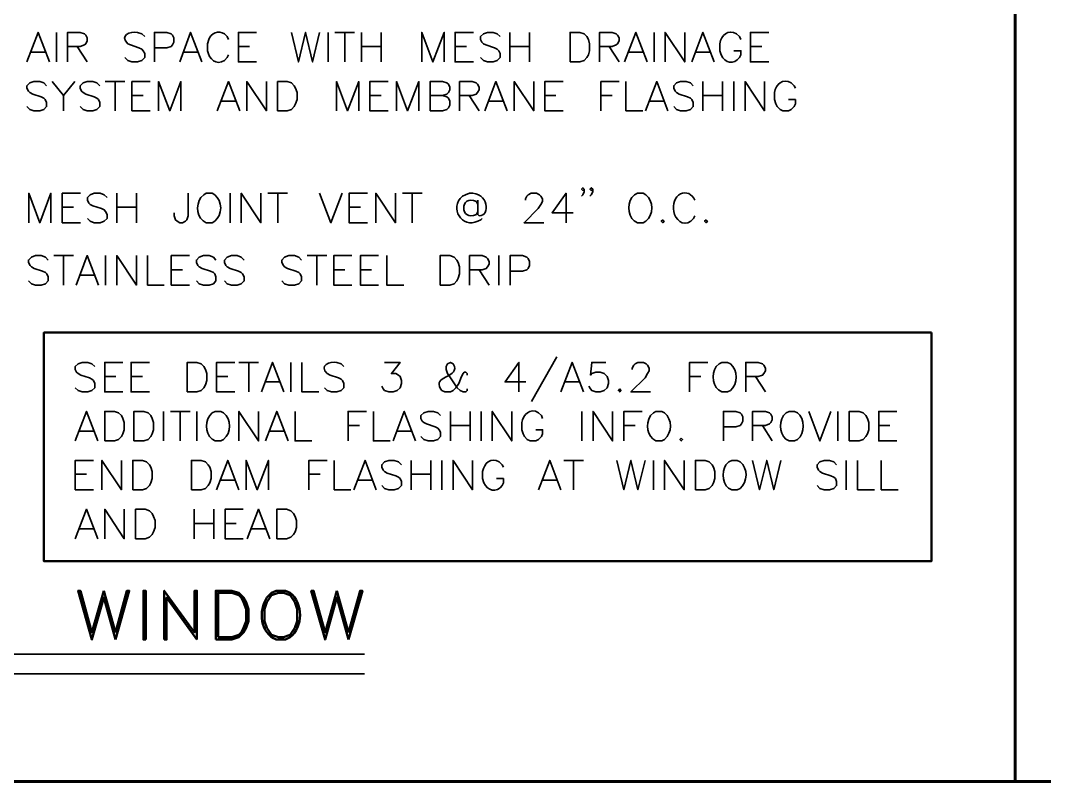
# Model space of a CAD drawing. Header units: inches. Extents: x 5 to 516, y -193 to 129.
# Drawn here: x 37.732 to 42.089, y -170.737 to -167.497 of the extents above; entities that cross this region are included whole.
import ezdxf

# ---------------------------------------------------------------- set-up
doc = ezdxf.new("R2010")
doc.units = ezdxf.units.IN
doc.header["$MEASUREMENT"] = 0
doc.layers.add('PDF7_Geometry', color=7, linetype='Continuous')

msp = doc.modelspace()

# ---------------------------------------------------------------- linework, layer by layer
at = {"layer": 'PDF7_Geometry', "lineweight": 60}
msp.add_lwpolyline([(41.9646632, -170.7368941), (41.9646632, -163.1857822)], dxfattribs=at)
at = {"layer": 'PDF7_Geometry', "lineweight": 35}
for points in [[(37.7591067, -167.6735597), (37.8068844, -167.5480041), (37.8546622, -167.6735597)], [(37.8846628, -167.5480059), (37.8846628, -167.6735614)], [(37.932442, -167.6735597), (37.932442, -167.5480041), (37.9857753, -167.5480041), (38.0035531, -167.5535597), (38.0091087, -167.5602264), (38.0157753, -167.5713375), (38.0157753, -167.5835597), (38.0091087, -167.5957819), (38.0035531, -167.6013375), (37.9857753, -167.6080041), (37.932442, -167.6080041)], [(38.2602189, -167.5657829), (38.2479967, -167.5535607), (38.2302189, -167.5480051)], [(38.3013295, -167.6735597), (38.3013295, -167.5480041), (38.3546628, -167.5480041), (38.3724406, -167.5535597), (38.3791073, -167.5602264), (38.3846628, -167.5713375), (38.3846628, -167.5891153), (38.3791073, -167.6013375), (38.3724406, -167.6080041), (38.3546628, -167.6135597), (38.3013295, -167.6135597)], [(38.4091085, -167.6735597), (38.4557752, -167.5480041), (38.503553, -167.6735597)], [(38.7357752, -167.6735597), (38.6591085, -167.6735597), (38.6591085, -167.5480041), (38.7357752, -167.5480041)], [(38.8846628, -167.5480059), (38.9146629, -167.6735614), (38.9446629, -167.5480059), (38.9746629, -167.6735614), (39.0046629, -167.5480059)], [(39.0402189, -167.5480059), (39.0402189, -167.6735614)], [(39.0691066, -167.5480059), (39.153551, -167.5480059)], [(39.1113294, -167.5480059), (39.1113294, -167.6735614)], [(39.1824421, -167.5480059), (39.1824421, -167.6735614)], [(39.2657754, -167.5480059), (39.2657754, -167.6735614)], [(39.4391085, -167.6735597), (39.4391085, -167.5480041), (39.4868863, -167.6735597), (39.5346641, -167.5480041), (39.5346641, -167.6735597)], [(39.6591073, -167.6735597), (39.5813295, -167.6735597), (39.5813295, -167.5480041), (39.6591073, -167.5480041)], [(39.7724419, -167.5657829), (39.7602196, -167.5535607), (39.7424419, -167.5480051), (39.7191085, -167.5480051), (39.7013308, -167.5535607), (39.6891085, -167.5657829), (39.6891085, -167.5780051), (39.6946641, -167.5891163), (39.7013308, -167.5957829), (39.7124419, -167.6013385), (39.7491085, -167.6135607), (39.7602196, -167.6191163), (39.7668863, -167.6257829), (39.7724419, -167.636894), (39.7724419, -167.6546718), (39.7602196, -167.666894), (39.7424419, -167.6735607), (39.7191085, -167.6735607), (39.7013308, -167.666894), (39.6891085, -167.6546718)], [(39.8135524, -167.5480059), (39.8135524, -167.6735614)], [(39.8979957, -167.5480059), (39.8979957, -167.6735614)], [(40.195775, -167.6735597), (40.195775, -167.5480041), (40.2491083, -167.5480041), (40.2668861, -167.5535597), (40.2724416, -167.5602264), (40.2791083, -167.5713375), (40.2791083, -167.5835597), (40.2724416, -167.5957819), (40.2668861, -167.6013375), (40.2491083, -167.6080041), (40.195775, -167.6080041)], [(40.3024418, -167.6735597), (40.3502196, -167.5480041), (40.3979974, -167.6735597)], [(40.4279979, -167.5480059), (40.4279979, -167.6735614)], [(40.4746627, -167.6735597), (40.4746627, -167.5480041), (40.557996, -167.6735597), (40.557996, -167.5480041)], [(40.587996, -167.6735597), (40.6357737, -167.5480041), (40.6835515, -167.6735597)], [(40.7968854, -167.5780035), (40.7913298, -167.5657813), (40.7791076, -167.5535591)], [(40.9157738, -167.6735597), (40.837996, -167.6735597), (40.837996, -167.5480041), (40.9157738, -167.5480041)], [(37.9735526, -167.6080057), (38.0157748, -167.6735612)], [(38.1879967, -167.5957829), (38.2002189, -167.6013385), (38.2357745, -167.6135607), (38.2479967, -167.6191163), (38.2535522, -167.6257829), (38.2602189, -167.636894), (38.2602189, -167.6546718), (38.2479967, -167.666894), (38.2302189, -167.6735607), (38.2057744, -167.6735607), (38.1879967, -167.666894), (38.1757744, -167.6546718)], [(38.6591085, -167.6080057), (38.7068863, -167.6080057)], [(39.1824421, -167.6080057), (39.2657754, -167.6080057)], [(39.5813295, -167.6080057), (39.6291073, -167.6080057)], [(39.8135524, -167.6080057), (39.8979969, -167.6080057)], [(40.2368855, -167.6080057), (40.2791078, -167.6735612)], [(40.7068854, -167.5957813), (40.7068854, -167.6257813), (40.7135521, -167.6435591)], [(40.7913298, -167.6546702), (40.7968854, -167.6435591), (40.7968854, -167.6257813), (40.7668854, -167.6257813)], [(40.837996, -167.6080057), (40.8857738, -167.6080057)], [(37.776886, -167.6313392), (37.836886, -167.6313392)], [(38.4268856, -167.6313392), (38.4857745, -167.6313392)], [(38.599108, -167.6668924), (38.6113302, -167.6546702), (38.6168858, -167.6435591)], [(40.3202189, -167.6313392), (40.3802189, -167.6313392)], [(40.6057753, -167.6313392), (40.6657753, -167.6313392)], [(37.84244, -167.7746724), (37.8313289, -167.7624501), (37.8135511, -167.7568946), (37.7891067, -167.7568946), (37.7713289, -167.7624501), (37.7591067, -167.7746724), (37.7591067, -167.7857835), (37.7657733, -167.7980057), (37.7713289, -167.8035613), (37.7835511, -167.8102279), (37.8191067, -167.8224501), (37.8313289, -167.8280057), (37.8368844, -167.8335613), (37.84244, -167.8457835), (37.84244, -167.8635613), (37.8313289, -167.8757835), (37.8135511, -167.881339), (37.7891067, -167.881339), (37.7713289, -167.8757835), (37.7591067, -167.8635613)], [(37.8668857, -167.756893), (37.9146635, -167.8157819), (37.9146635, -167.8813375)], [(37.9624396, -167.756893), (37.9146619, -167.8157819)], [(38.0691065, -167.7746724), (38.0568843, -167.7624501), (38.0391065, -167.7568946), (38.0157732, -167.7568946), (37.9979954, -167.7624501), (37.9857732, -167.7746724), (37.9857732, -167.7857835), (37.9913287, -167.7980057), (37.9979954, -167.8035613), (38.0091065, -167.8102279), (38.0457732, -167.8224501), (38.0568843, -167.8280057), (38.0635509, -167.8335613), (38.0691065, -167.8457835), (38.0691065, -167.8635613), (38.0568843, -167.8757835), (38.0391065, -167.881339), (38.0157732, -167.881339), (37.9979954, -167.8757835), (37.9857732, -167.8635613)], [(38.09244, -167.756893), (38.1757734, -167.756893)], [(38.1346628, -167.756893), (38.1346628, -167.8813375)], [(38.2835533, -167.8813392), (38.2057755, -167.8813392), (38.2057755, -167.7568948), (38.2835533, -167.7568948)], [(38.3191065, -167.8813392), (38.3191065, -167.7568948), (38.3668843, -167.8813392), (38.4146621, -167.7568948), (38.4146621, -167.8813392)], [(38.5691065, -167.8813392), (38.6168843, -167.7568948), (38.6646621, -167.8813392)], [(38.6946627, -167.8813392), (38.6946627, -167.7568948), (38.777996, -167.8813392), (38.777996, -167.7568948)], [(39.0757752, -167.8813392), (39.0757752, -167.7568948), (39.123553, -167.8813392), (39.1713308, -167.7568948), (39.1713308, -167.8813392)], [(39.295774, -167.8813392), (39.2179962, -167.8813392), (39.2179962, -167.7568948), (39.295774, -167.7568948)], [(39.3313295, -167.8813392), (39.3313295, -167.7568948), (39.3791072, -167.8813392), (39.426885, -167.7568948), (39.426885, -167.8813392)], [(39.4746626, -167.8813392), (39.4746626, -167.7568948), (39.527996, -167.7568948), (39.5457737, -167.7624503), (39.5524404, -167.7680059), (39.557996, -167.7802281), (39.557996, -167.7924503), (39.5524404, -167.8035614), (39.5457737, -167.8102281), (39.527996, -167.8157837), (39.4746626, -167.8157837)], [(39.6002187, -167.8813392), (39.6002187, -167.7568948), (39.6535521, -167.7568948), (39.6713298, -167.7624503), (39.6768854, -167.7680059), (39.6835521, -167.7802281), (39.6835521, -167.7924503), (39.6768854, -167.8035614), (39.6713298, -167.8102281), (39.6535521, -167.8157837), (39.6002187, -167.8157837)], [(39.7068856, -167.8813392), (39.7546634, -167.7568948), (39.8024412, -167.8813392)], [(39.8324417, -167.8813392), (39.8324417, -167.7568948), (39.915775, -167.8813392), (39.915775, -167.7568948)], [(40.0402176, -167.8813392), (39.9624398, -167.8813392), (39.9624398, -167.7568948), (40.0402176, -167.7568948)], [(40.2013292, -167.8813392), (40.2013292, -167.7568948), (40.279107, -167.7568948)], [(40.307996, -167.756893), (40.307996, -167.8813375), (40.3802183, -167.8813375)], [(40.3913294, -167.8813392), (40.4391071, -167.7568948), (40.4868849, -167.8813392)], [(40.5946646, -167.7746724), (40.5824424, -167.7624501), (40.5646646, -167.7568946), (40.5402202, -167.7568946), (40.5224424, -167.7624501), (40.5113313, -167.7746724), (40.5113313, -167.7857835), (40.5168868, -167.7980057), (40.5224424, -167.8035613), (40.5346646, -167.8102279), (40.5702202, -167.8224501), (40.5824424, -167.8280057), (40.5879979, -167.8335613), (40.5946646, -167.8457835), (40.5946646, -167.8635613), (40.5824424, -167.8757835), (40.5646646, -167.881339), (40.5402202, -167.881339), (40.5224424, -167.8757835), (40.5113313, -167.8635613)], [(40.6357752, -167.756893), (40.6357752, -167.8813375)], [(40.7191085, -167.756893), (40.7191085, -167.8813375)], [(40.7668855, -167.756893), (40.7668855, -167.8813375)], [(40.8146625, -167.8813392), (40.8146625, -167.7568948), (40.8979958, -167.8813392), (40.8979958, -167.7568948)], [(40.9402195, -167.8035608), (40.9402195, -167.8335608), (40.945775, -167.8513386), (40.9513306, -167.8635608), (40.9635528, -167.875783), (40.975775, -167.8813386), (40.9991084, -167.8813386), (41.0113306, -167.875783), (41.0235528, -167.8635608), (41.0291084, -167.8513386), (41.0291084, -167.8335608), (40.9991084, -167.8335608)], [(41.0291084, -167.785783), (41.0235528, -167.7746719), (41.0113306, -167.7624497)], [(38.2057755, -167.8157829), (38.2535533, -167.8157829)], [(38.5868859, -167.8402264), (38.6468859, -167.8402264)], [(39.2179962, -167.8157829), (39.265774, -167.8157829)], [(39.5279961, -167.8157829), (39.5457738, -167.8224496), (39.5524405, -167.8280052), (39.5579961, -167.8402274), (39.5579961, -167.8580052), (39.5524405, -167.8691163), (39.5457738, -167.8757829), (39.5279961, -167.8813385), (39.4746627, -167.8813385)], [(39.6413293, -167.8157829), (39.6835515, -167.8813385)], [(39.7246626, -167.8402264), (39.7846626, -167.8402264)], [(39.9624398, -167.8157829), (40.0102176, -167.8157829)], [(40.2013292, -167.8157829), (40.249107, -167.8157829)], [(40.4091087, -167.8402264), (40.4691087, -167.8402264)], [(40.6357752, -167.8157829), (40.7191085, -167.8157829)], [(37.7668853, -168.3580057), (37.7668853, -168.2324502), (37.8135519, -168.3580057), (37.8613297, -168.2324502), (37.8613297, -168.3580057)], [(37.9868863, -168.3580057), (37.9091085, -168.3580057), (37.9091085, -168.2324502), (37.9868863, -168.2324502)], [(38.1002186, -168.2502267), (38.0879964, -168.2391156), (38.0702186, -168.2324489), (38.0457742, -168.2324489), (38.0279964, -168.2391156), (38.0168853, -168.2502267), (38.0168853, -168.2624489), (38.0224408, -168.2746711), (38.0279964, -168.2802267), (38.0402186, -168.2857822), (38.0757742, -168.2980045), (38.0879964, -168.30356), (38.0935519, -168.3102267), (38.1002186, -168.3224489), (38.1002186, -168.3402267), (38.0879964, -168.3513378), (38.0702186, -168.3580045), (38.0457742, -168.3580045), (38.0279964, -168.3513378), (38.0168853, -168.3402267)], [(38.1413292, -168.2324496), (38.1413292, -168.3580052)], [(38.2246625, -168.2324496), (38.2246625, -168.3580052)], [(38.4457748, -168.2324496), (38.4457748, -168.3280052), (38.4391082, -168.345783), (38.4335526, -168.3513385), (38.4213304, -168.3580052), (38.4091082, -168.3580052), (38.397997, -168.3513385), (38.3913304, -168.345783), (38.3857748, -168.3280052), (38.3857748, -168.315783)], [(38.5579973, -168.2391163), (38.5468862, -168.2324496), (38.5224418, -168.2324496), (38.5113307, -168.2391163), (38.4991084, -168.2502274)], [(38.6235522, -168.2324496), (38.6235522, -168.3580052)], [(38.6713291, -168.3580057), (38.6713291, -168.2324502), (38.7546625, -168.3580057), (38.7546625, -168.2324502)], [(38.7846624, -168.2324496), (38.8679957, -168.2324496)], [(38.8268852, -168.2324496), (38.8268852, -168.3580052)], [(39.0046625, -168.2324496), (39.0524403, -168.3580052), (39.1002181, -168.2324496)], [(39.2079964, -168.3580057), (39.1302186, -168.3580057), (39.1302186, -168.2324502), (39.2079964, -168.2324502)], [(39.2435519, -168.3580057), (39.2435519, -168.2324502), (39.3268852, -168.3580057), (39.3268852, -168.2324502)], [(39.3568851, -168.2324496), (39.4402184, -168.2324496)], [(39.3979957, -168.2324496), (39.3979957, -168.3580052)], [(39.6424423, -168.2324495), (39.6246645, -168.2391162), (39.6124423, -168.2446718)], [(39.8802187, -168.2624495), (39.8802187, -168.256894), (39.8868853, -168.2446718), (39.8924409, -168.2391162), (39.9046631, -168.2324495), (39.9279964, -168.2324495), (39.9402187, -168.2391162), (39.9457742, -168.2446718), (39.9524409, -168.256894), (39.9524409, -168.2680051), (39.9457742, -168.2802273), (39.9346631, -168.2980051), (39.8746631, -168.3580051), (39.9579964, -168.3580051)], [(40.0535517, -168.3580052), (40.0535517, -168.2324496), (39.9935517, -168.315783), (40.0835517, -168.315783)], [(40.1302187, -168.2146726), (40.1246631, -168.2202281), (40.1191076, -168.2146726), (40.1246631, -168.209117), (40.1302187, -168.2146726), (40.1302187, -168.2268948), (40.1246631, -168.239117), (40.1191076, -168.2446726)], [(40.166885, -168.2146726), (40.1602183, -168.2202281), (40.1546628, -168.2146726), (40.1602183, -168.209117), (40.166885, -168.2146726), (40.166885, -168.2268948), (40.1602183, -168.239117), (40.1546628, -168.2446726)], [(40.3924407, -168.2391163), (40.3813296, -168.2324496), (40.3568852, -168.2324496), (40.344663, -168.2391163), (40.3335519, -168.2502274)], [(39.6779979, -168.2802266), (39.6724423, -168.2680044)], [(39.6779979, -168.2624495), (39.6779979, -168.3224496), (39.6835534, -168.3280051)], [(37.9091085, -168.2924495), (37.9568863, -168.2924495)], [(38.1413292, -168.2924495), (38.2246625, -168.2924495)], [(39.1302186, -168.2924495), (39.1779964, -168.2924495)], [(39.6724423, -168.3224488), (39.6779979, -168.3102266)], [(38.5224418, -168.3580052), (38.5468862, -168.3580052), (38.5579973, -168.3513385)], [(39.6779979, -168.3513384), (39.6902201, -168.3457829), (39.6957757, -168.3402273)], [(40.3568852, -168.3580052), (40.3813296, -168.3580052), (40.3924407, -168.3513385)], [(40.583551, -168.3513384), (40.5957732, -168.3402273), (40.6013287, -168.3280051)], [(37.8491087, -168.5168938), (37.8379975, -168.5046716), (37.8191087, -168.4980049), (37.7957753, -168.4980049), (37.7779975, -168.5046716), (37.7657753, -168.5168938), (37.7657753, -168.5280049), (37.772442, -168.5402272), (37.7779975, -168.5457827), (37.7902198, -168.5524494), (37.8257753, -168.5635605), (37.8379975, -168.5702272), (37.8435531, -168.5757827), (37.8491087, -168.5880049), (37.8491087, -168.6057827), (37.8379975, -168.6180049), (37.8191087, -168.6235605), (37.7957753, -168.6235605), (37.7779975, -168.6180049), (37.7657753, -168.6057827)], [(37.8735521, -168.4980046), (37.9568854, -168.4980046)], [(37.9146627, -168.4980046), (37.9146627, -168.6235601)], [(37.9679961, -168.6235607), (38.0157739, -168.4980051), (38.0635517, -168.6235607)], [(38.0935522, -168.4980046), (38.0935522, -168.6235601)], [(38.1413292, -168.6235607), (38.1413292, -168.4980051), (38.2246625, -168.6235607), (38.2246625, -168.4980051)], [(38.2724418, -168.4980046), (38.2724418, -168.6235601), (38.3435529, -168.6235601)], [(38.4513299, -168.6235607), (38.3735521, -168.6235607), (38.3735521, -168.4980051), (38.4513299, -168.4980051)], [(38.5635523, -168.5168938), (38.5524412, -168.5046716), (38.5346635, -168.4980049), (38.510219, -168.4980049), (38.4924412, -168.5046716), (38.480219, -168.5168938), (38.480219, -168.5280049), (38.4868857, -168.5402272), (38.4924412, -168.5457827), (38.5046635, -168.5524494), (38.540219, -168.5635605), (38.5524412, -168.5702272), (38.5579968, -168.5757827), (38.5635523, -168.5880049), (38.5635523, -168.6057827), (38.5524412, -168.6180049), (38.5346635, -168.6235605), (38.510219, -168.6235605), (38.4924412, -168.6180049), (38.480219, -168.6057827)], [(38.683552, -168.5168938), (38.6713298, -168.5046716), (38.653552, -168.4980049), (38.6291075, -168.4980049), (38.6113298, -168.5046716), (38.6002187, -168.5168938), (38.6002187, -168.5280049), (38.6057742, -168.5402272), (38.6113298, -168.5457827), (38.623552, -168.5524494), (38.6591075, -168.5635605), (38.6713298, -168.5702272), (38.6768853, -168.5757827), (38.683552, -168.5880049), (38.683552, -168.6057827), (38.6713298, -168.6180049), (38.653552, -168.6235605), (38.6291075, -168.6235605), (38.6113298, -168.6180049), (38.6002187, -168.6057827)], [(38.9268856, -168.5168938), (38.9157745, -168.5046716), (38.8979967, -168.4980049), (38.8735523, -168.4980049), (38.8557745, -168.5046716), (38.8435523, -168.5168938), (38.8435523, -168.5280049), (38.8502189, -168.5402272), (38.8557745, -168.5457827), (38.8679967, -168.5524494), (38.9035523, -168.5635605), (38.9157745, -168.5702272), (38.9213301, -168.5757827), (38.9268856, -168.5880049), (38.9268856, -168.6057827), (38.9157745, -168.6180049), (38.8979967, -168.6235605), (38.8735523, -168.6235605), (38.8557745, -168.6180049), (38.8435523, -168.6057827)], [(38.9513291, -168.4980046), (39.0346624, -168.4980046)], [(38.9924419, -168.4980046), (38.9924419, -168.6235601)], [(39.141329, -168.6235607), (39.0646623, -168.6235607), (39.0646623, -168.4980051), (39.141329, -168.4980051)], [(39.2546645, -168.6235607), (39.1779978, -168.6235607), (39.1779978, -168.4980051), (39.2546645, -168.4980051)], [(39.2902189, -168.4980046), (39.2902189, -168.6235601), (39.3624411, -168.6235601)], [(39.6424415, -168.6235607), (39.6424415, -168.4980051), (39.6957748, -168.4980051), (39.7135526, -168.5046718), (39.7191082, -168.5102273), (39.7257748, -168.5224496), (39.7257748, -168.5346718), (39.7191082, -168.5457829), (39.7135526, -168.5524496), (39.6957748, -168.5580051), (39.6424415, -168.5580051)], [(39.7668854, -168.4980046), (39.7668854, -168.6235601)], [(39.8146624, -168.6235607), (39.8146624, -168.4980051), (39.8679957, -168.4980051), (39.8857735, -168.5046718), (39.8924402, -168.5102273), (39.8979957, -168.5224496), (39.8979957, -168.5402273), (39.8924402, -168.5524496), (39.8857735, -168.5580051), (39.8679957, -168.5635607), (39.8146624, -168.5635607)], [(37.9868854, -168.5813379), (38.0457743, -168.5813379)], [(38.3735521, -168.5580044), (38.4213299, -168.5580044)], [(39.0646623, -168.5580044), (39.1124401, -168.5580044)], [(39.1779978, -168.5580044), (39.2246645, -168.5580044)], [(39.6835521, -168.5580044), (39.7257743, -168.62356)], [(40.0135511, -168.9291163), (39.9057733, -169.1191163)], [(38.0479974, -168.9702268), (38.0357752, -168.9591157), (38.0179974, -168.9524491), (37.994664, -168.9524491), (37.9768863, -168.9591157), (37.964664, -168.9702268), (37.964664, -168.9824491), (37.9702196, -168.9946713), (37.9768863, -169.0002268), (37.9891085, -169.0068935), (38.024664, -169.0180046), (38.0357752, -169.0246713), (38.0424418, -169.0302268), (38.0479974, -169.0424491), (38.0479974, -169.0602268), (38.0357752, -169.0724491), (38.0179974, -169.0780046), (37.994664, -169.0780046), (37.9768863, -169.0724491), (37.964664, -169.0602268)], [(38.1668846, -169.0780036), (38.0902179, -169.0780036), (38.0902179, -168.9524481), (38.1668846, -168.9524481)], [(38.280219, -169.0780036), (38.2024412, -169.0780036), (38.2024412, -168.9524481), (38.280219, -168.9524481)], [(38.6435523, -169.0780036), (38.5657745, -169.0780036), (38.5657745, -168.9524481), (38.6435523, -168.9524481)], [(38.6613307, -168.9524498), (38.744664, -168.9524498)], [(38.7035512, -168.9524498), (38.7035512, -169.0780053)], [(38.7568846, -169.0780036), (38.8046624, -168.9524481), (38.8524402, -169.0780036)], [(38.8824407, -168.9524498), (38.8824407, -169.0780053)], [(38.9291077, -168.9524498), (38.9291077, -169.0780053), (39.00133, -169.0780053)], [(39.1079973, -168.9702268), (39.0957751, -168.9591157), (39.0779973, -168.9524491)], [(39.2813304, -168.9524498), (39.3468859, -168.9524498), (39.3102193, -169.0002276), (39.3291081, -169.0002276), (39.3402193, -169.0068942), (39.3468859, -169.0124498), (39.3524415, -169.0302276), (39.3524415, -169.0424498), (39.3468859, -169.0602276), (39.3346637, -169.0724498), (39.3168859, -169.0780053), (39.2991081, -169.0780053), (39.2813304, -169.0724498), (39.2746637, -169.0657831), (39.2691081, -169.0535609)], [(39.5791074, -168.9702265), (39.5724408, -168.9591154), (39.5613297, -168.9524487), (39.5491074, -168.9591154), (39.5424408, -168.9702265), (39.5424408, -168.9824487), (39.5491074, -169.0002265), (39.5613297, -169.0180043), (39.5902186, -169.0602265), (39.6024408, -169.0724487), (39.614663, -169.0780043), (39.6268852, -169.0780043), (39.6324408, -169.0724487), (39.6324408, -169.065782)], [(39.8524409, -169.0780053), (39.8524409, -168.9524498), (39.793552, -169.0357831), (39.8824409, -169.0357831)], [(40.0313304, -169.0780036), (40.0791082, -168.9524481), (40.126886, -169.0780036)], [(40.2224406, -168.9524498), (40.1624405, -168.9524498), (40.156885, -169.0068942), (40.1624405, -169.0002276), (40.1802183, -168.994672), (40.1979961, -168.994672), (40.2157739, -169.0002276), (40.2279961, -169.0124498), (40.2335517, -169.0302276), (40.2335517, -169.0424498), (40.2279961, -169.0602276), (40.2157739, -169.0724498), (40.1979961, -169.0780053), (40.1802183, -169.0780053), (40.1624405, -169.0724498), (40.156885, -169.0657831), (40.1502183, -169.0535609)], [(40.3346639, -168.9824497), (40.3346639, -168.9768941), (40.3413305, -168.9646719), (40.3468861, -168.9591164), (40.3591083, -168.9524497), (40.3824417, -168.9524497), (40.3946639, -168.9591164), (40.4002194, -168.9646719), (40.4068861, -168.9768941), (40.4068861, -168.9891164), (40.4002194, -169.0002275), (40.3891083, -169.0180053), (40.3291083, -169.0780053), (40.4124417, -169.0780053)], [(40.5791074, -169.0780036), (40.5791074, -168.9524481), (40.6568852, -168.9524481)], [(40.7524409, -168.9591165), (40.7402186, -168.9524498), (40.7157742, -168.9524498), (40.7046631, -168.9591165), (40.6924409, -168.9702276)], [(40.8179968, -169.0780036), (40.8179968, -168.9524481), (40.8713301, -168.9524481), (40.8891079, -168.9591147), (40.8946635, -168.9646703), (40.9013301, -168.9768925), (40.9013301, -168.9891147), (40.8946635, -169.0002258), (40.8891079, -169.0068925), (40.8713301, -169.0124481), (40.8179968, -169.0124481)], [(38.0902179, -169.0124496), (38.1379957, -169.0124496)], [(38.2024412, -169.0124496), (38.250219, -169.0124496)], [(38.5657745, -169.0124496), (38.6135523, -169.0124496)], [(39.0368862, -169.0002268), (39.0491084, -169.0068935), (39.0846639, -169.0180046), (39.0957751, -169.0246713), (39.1024417, -169.0302268), (39.1079973, -169.0424491), (39.1079973, -169.0602268), (39.0957751, -169.0724491), (39.0779973, -169.0780046), (39.0546639, -169.0780046), (39.0368862, -169.0724491), (39.0246639, -169.0602268)], [(39.6324408, -169.0068931), (39.6324408, -169.0002265), (39.6268852, -168.9946709), (39.6202186, -168.9946709), (39.614663, -169.0002265), (39.6079963, -169.0124487), (39.5968852, -169.0424487), (39.584663, -169.0602265), (39.5724408, -169.0724487), (39.5613297, -169.0780043), (39.5368852, -169.0780043), (39.524663, -169.0724487), (39.5191074, -169.065782)], [(40.5791074, -169.0124496), (40.6268852, -169.0124496)], [(40.8591074, -169.0124496), (40.9013296, -169.0780052)], [(38.7746639, -169.0357831), (38.8346639, -169.0357831)], [(40.0491075, -169.0357831), (40.1091075, -169.0357831)], [(40.7157742, -169.0780053), (40.7402186, -169.0780053), (40.7524409, -169.0724498)], [(37.964664, -169.2868931), (38.0124418, -169.1613375), (38.0602196, -169.2868931)], [(38.3402179, -169.161337), (38.3402179, -169.2868925)], [(38.3702178, -169.161337), (38.4535512, -169.161337)], [(38.4113307, -169.161337), (38.4113307, -169.2868925)], [(38.4824411, -169.161337), (38.4824411, -169.2868925)], [(38.5957736, -169.1668925), (38.5846625, -169.161337), (38.560218, -169.161337), (38.5479958, -169.1668925), (38.5368847, -169.1791147)], [(38.6613307, -169.2868931), (38.6613307, -169.1613375), (38.744664, -169.2868931), (38.744664, -169.1613375)], [(38.7746639, -169.2868931), (38.8224417, -169.1613375), (38.8702195, -169.2868931)], [(38.90022, -169.161337), (38.90022, -169.2868925), (38.9713311, -169.2868925)], [(39.1257743, -169.2868931), (39.1257743, -169.1613375), (39.2035521, -169.1613375)], [(39.2335534, -169.161337), (39.2335534, -169.2868925), (39.3046645, -169.2868925)], [(39.3168867, -169.2868931), (39.3646645, -169.1613375), (39.4124423, -169.2868931)], [(39.5191075, -169.1791163), (39.5068853, -169.1668941), (39.4891075, -169.1613385), (39.4657742, -169.1613385), (39.4479964, -169.1668941), (39.4357742, -169.1791163), (39.4357742, -169.1913385), (39.4413297, -169.2024496), (39.4479964, -169.2091163), (39.4591075, -169.2146718), (39.4957742, -169.2268941), (39.5068853, -169.2324496), (39.513552, -169.2391163), (39.5191075, -169.2502274), (39.5191075, -169.2680052), (39.5068853, -169.2802274), (39.4891075, -169.2868941), (39.4657742, -169.2868941), (39.4479964, -169.2802274), (39.4357742, -169.2680052)], [(39.5613303, -169.161337), (39.5613303, -169.2868925)], [(39.6446636, -169.161337), (39.6446636, -169.2868925)], [(39.6913307, -169.161337), (39.6913307, -169.2868925)], [(39.7391076, -169.2868931), (39.7391076, -169.1613375), (39.822441, -169.2868931), (39.822441, -169.1613375)], [(39.9535513, -169.1913391), (39.9479957, -169.1791169), (39.9357735, -169.1668947)], [(40.120218, -169.161337), (40.120218, -169.2868925)], [(40.1679972, -169.2868931), (40.1679972, -169.1613375), (40.2513305, -169.2868931), (40.2513305, -169.1613375)], [(40.2991075, -169.2868931), (40.2991075, -169.1613375), (40.3768853, -169.1613375)], [(40.4724409, -169.1668925), (40.4602187, -169.161337), (40.4357743, -169.161337), (40.4246632, -169.1668925), (40.4124409, -169.1791147)], [(40.7224406, -169.2868931), (40.7224406, -169.1613375), (40.7757739, -169.1613375), (40.7935517, -169.1668931), (40.7991073, -169.1735597), (40.8057739, -169.1846708), (40.8057739, -169.2024486), (40.7991073, -169.2146709), (40.7935517, -169.2213375), (40.7757739, -169.2268931), (40.7224406, -169.2268931)], [(40.8468845, -169.2868931), (40.8468845, -169.1613375), (40.901329, -169.1613375), (40.9191067, -169.1668931), (40.9246623, -169.1735597), (40.9302178, -169.1846708), (40.9302178, -169.1968931), (40.9246623, -169.2091153), (40.9191067, -169.2146709), (40.901329, -169.2213375), (40.8468845, -169.2213375)], [(41.0379961, -169.1668925), (41.0257739, -169.161337), (41.0024405, -169.161337), (40.9902183, -169.1668925), (40.9779961, -169.1791147)], [(41.0857739, -169.161337), (41.1335516, -169.2868925), (41.1802183, -169.161337)], [(41.21022, -169.161337), (41.21022, -169.2868925)], [(41.4602198, -169.2868931), (41.3835531, -169.2868931), (41.3835531, -169.1613375), (41.4602198, -169.1613375)], [(39.1257743, -169.2213391), (39.1735521, -169.2213391)], [(39.5613303, -169.2213391), (39.6446636, -169.2213391)], [(39.8646624, -169.2091169), (39.8646624, -169.2391169), (39.8702179, -169.2568947), (39.8768846, -169.2680058), (39.8879957, -169.280228), (39.9002179, -169.2868947), (39.9246624, -169.2868947), (39.9357735, -169.280228), (39.9479957, -169.2680058), (39.9535513, -169.2568947), (39.9535513, -169.2391169), (39.9246624, -169.2391169)], [(40.2991075, -169.2213391), (40.3468853, -169.2213391)], [(40.8891073, -169.2213391), (40.9302184, -169.2868946)], [(41.3835531, -169.2213391), (41.4313309, -169.2213391)], [(37.9824411, -169.2446703), (38.0424411, -169.2446703)], [(38.560218, -169.2868925), (38.5846625, -169.2868925), (38.5957736, -169.2802259)], [(38.792441, -169.2446703), (38.852441, -169.2446703)], [(39.3346638, -169.2446703), (39.3935527, -169.2446703)], [(40.4357743, -169.2868925), (40.4602187, -169.2868925), (40.4724409, -169.2802259)], [(41.0024405, -169.2868925), (41.0257739, -169.2868925), (41.0379961, -169.2802259)], [(38.0424418, -169.4946703), (37.964664, -169.4946703), (37.964664, -169.3702259), (38.0424418, -169.3702259)], [(38.0779973, -169.4946703), (38.0779973, -169.3702259), (38.1613306, -169.4946703), (38.1613306, -169.3702259)], [(38.5657745, -169.4946703), (38.6135523, -169.3702259), (38.66133, -169.4946703)], [(38.6913306, -169.4946703), (38.6913306, -169.3702259), (38.7391084, -169.4946703), (38.7868861, -169.3702259), (38.7868861, -169.4946703)], [(38.9591077, -169.4946703), (38.9591077, -169.3702259), (39.0368854, -169.3702259)], [(39.0668867, -169.3702264), (39.0668867, -169.4946709), (39.1379978, -169.4946709)], [(39.1502201, -169.4946703), (39.1979978, -169.3702259), (39.2446645, -169.4946703)], [(39.3524408, -169.3880057), (39.3402186, -169.3757835), (39.3224408, -169.370228), (39.2991075, -169.370228), (39.2813297, -169.3757835), (39.2691075, -169.3880057), (39.2691075, -169.3991168), (39.2746631, -169.4113391), (39.2813297, -169.4168946), (39.2924408, -169.4235613), (39.3291075, -169.4357835), (39.3402186, -169.4413391), (39.3468853, -169.4468946), (39.3524408, -169.4591169), (39.3524408, -169.4768946), (39.3402186, -169.4891169), (39.3224408, -169.4946724), (39.2991075, -169.4946724), (39.2813297, -169.4891169), (39.2691075, -169.4768946)], [(39.3935514, -169.3702264), (39.3935514, -169.4946709)], [(39.477997, -169.3702264), (39.477997, -169.4946709)], [(39.524664, -169.3702264), (39.524664, -169.4946709)], [(39.572441, -169.4946703), (39.572441, -169.3702259), (39.6557743, -169.4946703), (39.6557743, -169.3702259)], [(39.9357742, -169.4946703), (39.983552, -169.3702259), (40.0313298, -169.4946703)], [(40.0435533, -169.3702264), (40.1268866, -169.3702264)], [(40.0846638, -169.3702264), (40.0846638, -169.4946709)], [(40.2691076, -169.3702264), (40.2991076, -169.4946709), (40.3291076, -169.3702264), (40.3591076, -169.4946709), (40.3891076, -169.3702264)], [(40.4246636, -169.3702264), (40.4246636, -169.4946709)], [(40.4724406, -169.4946703), (40.4724406, -169.3702259), (40.5557739, -169.4946703), (40.5557739, -169.3702259)], [(40.7935525, -169.375782), (40.7813303, -169.3702264), (40.757997, -169.3702264), (40.7457747, -169.375782), (40.7335525, -169.3880042)], [(40.8468845, -169.3702264), (40.8768845, -169.4946709), (40.9068845, -169.3702264), (40.9368845, -169.4946709), (40.9668845, -169.3702264)], [(41.2046636, -169.3880057), (41.1924414, -169.3757835), (41.1746636, -169.370228), (41.1513302, -169.370228), (41.1335525, -169.3757835), (41.1213302, -169.3880057), (41.1213302, -169.3991168), (41.1268858, -169.4113391), (41.1335525, -169.4168946), (41.1446636, -169.4235613), (41.1802191, -169.4357835), (41.1924414, -169.4413391), (41.199108, -169.4468946), (41.2046636, -169.4591169), (41.2046636, -169.4768946), (41.1924414, -169.4891169), (41.1746636, -169.4946724), (41.1513302, -169.4946724), (41.1335525, -169.4891169), (41.1213302, -169.4768946)], [(41.2457741, -169.3702264), (41.2457741, -169.4946709)], [(41.2935534, -169.3702264), (41.2935534, -169.4946709), (41.3657756, -169.4946709)], [(41.3946638, -169.3702264), (41.3946638, -169.4946709), (41.466886, -169.4946709)], [(39.7868846, -169.3991164), (39.781329, -169.3880053), (39.7691068, -169.3757831)], [(37.964664, -169.4291163), (38.0124418, -169.4291163)], [(38.5846637, -169.4535598), (38.6435526, -169.4535598)], [(38.9591077, -169.4291163), (39.0068854, -169.4291163)], [(39.1679971, -169.4535598), (39.226886, -169.4535598)], [(39.3935514, -169.4291163), (39.4779959, -169.4291163)], [(39.6979957, -169.4168942), (39.6979957, -169.4468942), (39.7035513, -169.464672)], [(39.781329, -169.4768942), (39.7868846, -169.464672), (39.7868846, -169.4468942), (39.7568846, -169.4468942)], [(39.9535513, -169.4535598), (40.0135513, -169.4535598)], [(40.757997, -169.4946709), (40.7813303, -169.4946709), (40.7935525, -169.4891153)], [(37.964664, -169.7035598), (38.0124418, -169.5780042), (38.0602196, -169.7035598)], [(38.0902179, -169.7035598), (38.0902179, -169.5780042), (38.1735512, -169.7035598), (38.1735512, -169.5780042)], [(38.4713305, -169.5780037), (38.4713305, -169.7035592)], [(38.5546638, -169.5780037), (38.5546638, -169.7035592)], [(38.6791075, -169.7035598), (38.6024408, -169.7035598), (38.6024408, -169.5780042), (38.6791075, -169.5780042)], [(38.6968848, -169.7035598), (38.7446626, -169.5780042), (38.7924403, -169.7035598)], [(37.9824411, -169.661337), (38.0424411, -169.661337)], [(38.4713305, -169.6380058), (38.5546638, -169.6380058)], [(38.6024408, -169.6380058), (38.6491075, -169.6380058)], [(38.7146641, -169.661337), (38.7746641, -169.661337)], [(33.425773, -170.1946713), (39.1957732, -170.1946713)], [(33.425773, -170.2780046), (39.1957732, -170.2780046)]]:
    msp.add_lwpolyline(points, dxfattribs=at)
msp.add_lwpolyline([(38.6168858, -167.5780035), (38.6113302, -167.5657813), (38.599108, -167.5535591, 0.508548725), (38.5335524, -167.5780035), (38.5279969, -167.5957813), (38.5279969, -167.6257813)], format="xyb", dxfattribs=at)
for points in [[(40.0702189, -167.6735597), (40.0702189, -167.5480041), (40.11133, -167.5480041), (40.1302189, -167.5535597), (40.14133, -167.5657819), (40.1479966, -167.5780041), (40.1535522, -167.5957819), (40.1535522, -167.6257819), (40.1479966, -167.6435597), (40.14133, -167.6546708), (40.1302189, -167.666893), (40.11133, -167.6735597)], [(38.8257752, -167.8813392), (38.8257752, -167.7568948), (38.8668863, -167.7568948), (38.8846641, -167.7624503), (38.8968863, -167.7746725), (38.9024419, -167.7857837), (38.9091086, -167.8035614), (38.9091086, -167.8335614), (38.9024419, -167.8513392), (38.8968863, -167.8635614), (38.8846641, -167.8757837), (38.8668863, -167.8813392)], [(40.4646642, -168.3457829), (40.4579976, -168.3513384), (40.4646642, -168.3580051), (40.4702198, -168.3513384)], [(40.649108, -168.3457829), (40.6424413, -168.3513384), (40.649108, -168.3580051), (40.6546635, -168.3513384)], [(39.5168854, -168.6235607), (39.5168854, -168.4980051), (39.5591076, -168.4980051), (39.5768854, -168.5046718), (39.5879965, -168.516894), (39.5946632, -168.5280051), (39.6002187, -168.5457829), (39.6002187, -168.5757829), (39.5946632, -168.5935607), (39.5879965, -168.6057829), (39.5768854, -168.6180051), (39.5591076, -168.6235607)], [(38.4413306, -169.0780036), (38.4413306, -168.9524481), (38.4824417, -168.9524481), (38.5002195, -168.9591147), (38.5124417, -168.9702258), (38.5191083, -168.9824481), (38.5246639, -169.0002258), (38.5246639, -169.0302258), (38.5191083, -169.0480036), (38.5124417, -169.0602259), (38.5002195, -169.0724481), (38.4824417, -169.0780036)], [(40.2813304, -169.065783), (40.2757749, -169.0724497), (40.2813304, -169.0780053), (40.286886, -169.0724497)], [(38.0902179, -169.2868931), (38.0902179, -169.1613375), (38.131329, -169.1613375), (38.1491068, -169.1668931), (38.161329, -169.1791153), (38.1668846, -169.1913375), (38.1735512, -169.2091153), (38.1735512, -169.2391153), (38.1668846, -169.2568931), (38.161329, -169.2680042), (38.1491068, -169.2802264), (38.131329, -169.2868931)], [(38.2146641, -169.2868931), (38.2146641, -169.1613375), (38.2568863, -169.1613375), (38.2746641, -169.1668931), (38.2868863, -169.1791153), (38.2924418, -169.1913375), (38.2979974, -169.2091153), (38.2979974, -169.2391153), (38.2924418, -169.2568931), (38.2868863, -169.2680042), (38.2746641, -169.2802264), (38.2568863, -169.2868931)], [(41.257997, -169.2868931), (41.257997, -169.1613375), (41.3002192, -169.1613375), (41.317997, -169.1668931), (41.3291081, -169.1791153), (41.3357748, -169.1913375), (41.3413303, -169.2091153), (41.3413303, -169.2391153), (41.3357748, -169.2568931), (41.3291081, -169.2680042), (41.317997, -169.2802264), (41.3002192, -169.2868931)], [(40.5435533, -169.2746725), (40.5379978, -169.280228), (40.5435533, -169.2868947), (40.5491089, -169.280228)], [(38.2091076, -169.4946703), (38.2091076, -169.3702259), (38.2502187, -169.3702259), (38.2679965, -169.3757814), (38.2802187, -169.3880037), (38.2868854, -169.3991148), (38.2924409, -169.4168925), (38.2924409, -169.4468925), (38.2868854, -169.4646703), (38.2802187, -169.4768926), (38.2679965, -169.4891148), (38.2502187, -169.4946703)], [(38.4591076, -169.4946703), (38.4591076, -169.3702259), (38.5002187, -169.3702259), (38.5191076, -169.3757814), (38.5302187, -169.3880037), (38.5368854, -169.3991148), (38.542441, -169.4168925), (38.542441, -169.4468925), (38.5368854, -169.4646703), (38.5302187, -169.4768926), (38.5191076, -169.4891148), (38.5002187, -169.4946703)], [(40.6035531, -169.4946703), (40.6035531, -169.3702259), (40.6446643, -169.3702259), (40.662442, -169.3757814), (40.6746643, -169.3880037), (40.6802198, -169.3991148), (40.6868865, -169.4168925), (40.6868865, -169.4468925), (40.6802198, -169.4646703), (40.6746643, -169.4768926), (40.662442, -169.4891148), (40.6446643, -169.4946703)], [(38.2213305, -169.7035598), (38.2213305, -169.5780042), (38.2624416, -169.5780042), (38.2802194, -169.5846709), (38.2924416, -169.595782), (38.2979971, -169.6080042), (38.3046638, -169.625782), (38.3046638, -169.655782), (38.2979971, -169.6735598), (38.2924416, -169.685782), (38.2802194, -169.6968931), (38.2624416, -169.7035598)], [(38.8224409, -169.7035598), (38.8224409, -169.5780042), (38.863552, -169.5780042), (38.8824409, -169.5846709), (38.893552, -169.595782), (38.9002187, -169.6080042), (38.9057742, -169.625782), (38.9057742, -169.655782), (38.9002187, -169.6735598), (38.893552, -169.685782), (38.8824409, -169.6968931), (38.863552, -169.7035598)]]:
    msp.add_lwpolyline(points, close=True, dxfattribs=at)
at = {"layer": 'PDF7_Geometry', "lineweight": 50}
for points in [[(41.6079964, -168.8257825), (41.6079964, -169.799116), (37.8313293, -169.799116), (37.8313293, -168.8257825)], [(38.2646624, -170.1324499), (38.2646624, -169.9246721), (38.2546624, -169.9246721), (38.2546624, -170.1324499)], [(38.5624401, -170.1324499), (38.631329, -170.1324499), (38.661329, -170.1224499), (38.681329, -170.1024499), (38.691329, -170.0824499), (38.701329, -170.053561), (38.701329, -170.003561), (38.691329, -169.973561), (38.681329, -169.953561), (38.661329, -169.933561), (38.631329, -169.9246721), (38.5624401, -169.9246721)], [(38.5724409, -170.1224495), (38.6313298, -170.1224495), (38.6613298, -170.1124495), (38.6713298, -170.1024495), (38.6813298, -170.0824495), (38.6913298, -170.0535606), (38.6913298, -170.0035606), (38.6813298, -169.9735606), (38.6713298, -169.9535606), (38.6613298, -169.9435606), (38.6313298, -169.9335606), (38.5724409, -169.9335606)], [(38.8302195, -169.9335606), (38.8002195, -169.9435606), (38.7802195, -169.9735606), (38.7702195, -170.0035606), (38.7702195, -170.0535606), (38.7802195, -170.0824495), (38.8002195, -170.1124495), (38.8302195, -170.1224495), (38.8502195, -170.1224495), (38.8791084, -170.1124495), (38.8991084, -170.0824495), (38.9091084, -170.0535606), (38.9091084, -170.0035606), (38.8991084, -169.9735606), (38.8791084, -169.9435606), (38.8502195, -169.9335606)]]:
    msp.add_lwpolyline(points, close=True, dxfattribs=at)
for points in [[(38.1357745, -170.1324493), (38.0857745, -169.9535604), (38.0357745, -170.1324493), (37.9768856, -169.9246715), (37.9868856, -169.9246715), (38.0357745, -170.1024493), (38.0857745, -169.9246715)], [(38.0857736, -169.9246721), (38.1357736, -170.1024499)], [(38.1357737, -170.1324499), (38.1946626, -169.9246721), (38.1846626, -169.9246721), (38.1357737, -170.1024499)], [(38.4824411, -170.1324499), (38.4824411, -169.9246721), (38.4724411, -169.9246721), (38.4724411, -170.1024499), (38.3435522, -169.9246721), (38.3435522, -170.1324499)], [(38.8791077, -169.933561), (38.8591077, -169.9246721), (38.8202188, -169.9246721), (38.8002188, -169.933561), (38.7802188, -169.953561)], [(39.127996, -170.1324493), (39.077996, -169.9535604), (39.027996, -170.1324493), (38.9691071, -169.9246715), (38.9791071, -169.9246715), (39.027996, -170.1024493), (39.077996, -169.9246715)], [(39.0779974, -169.9246721), (39.1279974, -170.1024499)], [(39.1279975, -170.1324499), (39.1868864, -169.9246721), (39.1768864, -169.9246721), (39.1279975, -170.1024499)], [(38.4824419, -170.1324487), (38.353553, -169.9535598), (38.353553, -170.1324487), (38.343553, -170.1324487)], [(38.8202188, -170.1324499), (38.8591077, -170.1324499), (38.8791077, -170.1224499)]]:
    msp.add_lwpolyline(points, dxfattribs=at)
at = {"layer": 'PDF7_Geometry', "lineweight": 60}
msp.add_lwpolyline([(14.901328, -170.7368941), (57.2346648, -170.7368941)], close=True, dxfattribs=at)
at = {"layer": 'PDF7_Geometry', "lineweight": 35}
msp.add_ellipse((40.5584017, -168.2929052), major_axis=(0.0022347, 0.0621112), ratio=0.784547052, start_param=5.252928182, end_param=8.164755564, dxfattribs=at)
for points in [[(38.2302189, -167.5480051), (38.1980893, -167.5429866), (38.1517559, -167.5590792), (38.1879967, -167.5957829)], [(40.7791076, -167.5535591), (40.7404224, -167.5326331), (40.7156261, -167.5598554), (40.7068854, -167.5957813)], [(38.5279969, -167.6257813), (38.5328672, -167.6597813), (38.5660524, -167.6912443), (38.599108, -167.6668924)], [(40.7135521, -167.6435591), (40.7279039, -167.6790406), (40.7674965, -167.687522), (40.7913298, -167.6546702)], [(41.0113306, -167.7624497), (40.9758491, -167.7420608), (40.9462565, -167.7673201), (40.9402195, -167.8035608)], [(38.5579973, -168.3513385), (38.5921084, -168.3263015), (38.5921084, -168.2641719), (38.5579973, -168.2391163)], [(39.6724423, -168.2680044), (39.5994793, -168.2333933), (39.5998127, -168.3570599), (39.6724423, -168.3224488)], [(39.6835534, -168.3280051), (39.7334794, -168.3328384), (39.7232016, -168.2247644), (39.6424423, -168.2324495)], [(40.3924407, -168.3513385), (40.4265519, -168.326283), (40.4265519, -168.2641719), (40.3924407, -168.2391163)], [(38.4991084, -168.2502274), (38.4759788, -168.2838385), (38.481701, -168.3406719), (38.5224418, -168.3580052)], [(39.6124423, -168.2446718), (39.5543868, -168.2950977), (39.6105719, -168.3836718), (39.6779979, -168.3513384)], [(40.3335519, -168.2502274), (40.3102926, -168.2827274), (40.3167556, -168.342783), (40.3568852, -168.3580052)], [(40.5113287, -168.3102273), (40.5182732, -168.344857), (40.5497917, -168.375394), (40.583551, -168.3513384)], [(39.0779973, -168.9524491), (39.0474602, -168.9470787), (39.0002751, -168.9664861), (39.0368862, -169.0002268)], [(39.5191074, -169.065782), (39.4874222, -169.0085969), (39.5879037, -169.0204302), (39.5791074, -168.9702265)], [(40.6924409, -168.9702276), (40.6702372, -169.0038942), (40.6752186, -169.0611535), (40.7157742, -169.0780053)], [(40.7524409, -169.0724498), (40.7847557, -169.0455424), (40.7857001, -168.984709), (40.7524409, -168.9591165)], [(39.9357735, -169.1668947), (39.899292, -169.144691), (39.8709031, -169.1745614), (39.8646624, -169.2091169)], [(38.5368847, -169.1791147), (38.513218, -169.2126148), (38.5206069, -169.2706888), (38.560218, -169.2868925)], [(38.5957736, -169.2802259), (38.6306254, -169.2526148), (38.6291254, -169.1941148), (38.5957736, -169.1668925)], [(40.4124409, -169.1791147), (40.3890335, -169.2170222), (40.3963854, -169.2672814), (40.4357743, -169.2868925)], [(40.4724409, -169.2802259), (40.5060335, -169.2520036), (40.5047558, -169.1949296), (40.4724409, -169.1668925)], [(40.9779961, -169.1791147), (40.9575887, -169.2132814), (40.960885, -169.2703555), (41.0024405, -169.2868925)], [(41.0379961, -169.2802259), (41.0710516, -169.256837), (41.0701442, -169.190374), (41.0379961, -169.1668925)], [(39.7691068, -169.3757831), (39.7327179, -169.3546534), (39.704792, -169.3821164), (39.6979957, -169.4168942)], [(40.7335525, -169.3880042), (40.7121081, -169.418819), (40.7186821, -169.4840783), (40.757997, -169.4946709)], [(40.7935525, -169.4891153), (40.8269229, -169.4618746), (40.8284044, -169.4033931), (40.7935525, -169.375782)], [(39.7035513, -169.464672), (39.7175142, -169.501746), (39.7590327, -169.5072831), (39.781329, -169.4768942)]]:
    msp.add_open_spline(points, degree=3, dxfattribs=at)
at = {"layer": 'PDF7_Geometry', "lineweight": 50}
for points in [[(38.8791077, -170.1224499), (38.9353114, -170.0785054), (38.9351077, -169.9775425), (38.8791077, -169.933561)], [(38.7802188, -169.953561), (38.7430521, -170.0091351), (38.7515706, -170.1059869), (38.8202188, -170.1324499)]]:
    msp.add_open_spline(points, degree=3, dxfattribs=at)

doc.saveas('drawing.dxf')
